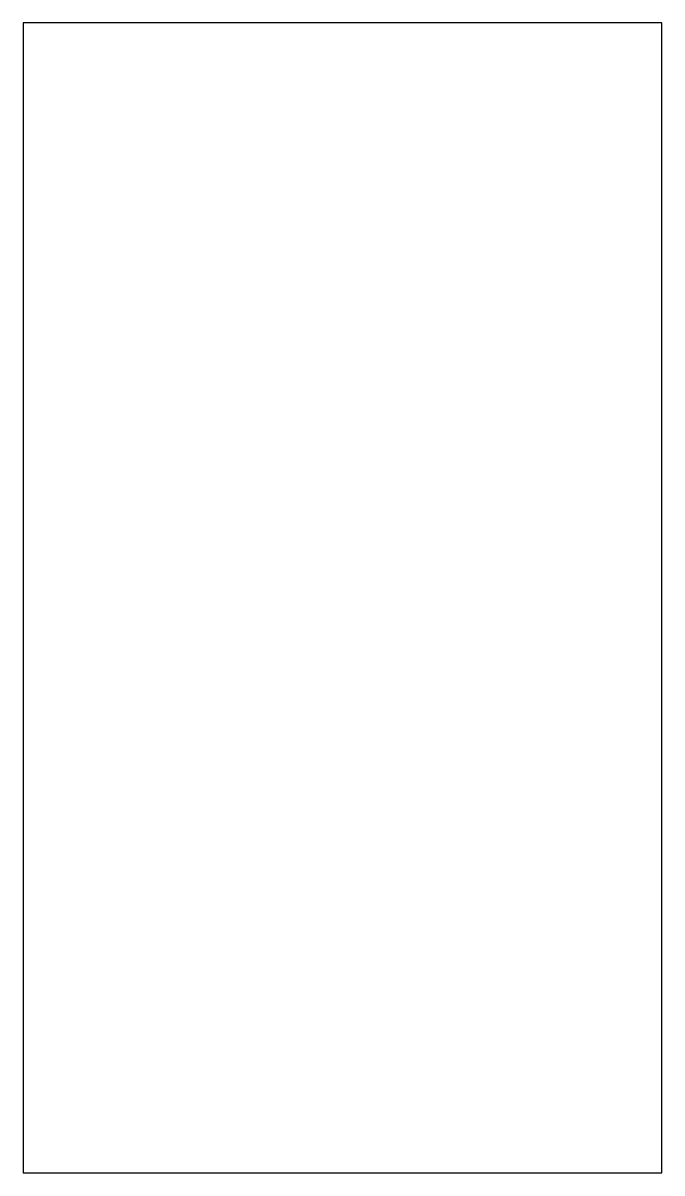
# Model space of a CAD drawing. Header units: millimetres. Extents: x 115.7 to 165.7, y 111.9 to 201.9.
import ezdxf

# ---------------------------------------------------------------- set-up
doc = ezdxf.new("R2010")
doc.units = ezdxf.units.MM

msp = doc.modelspace()

# ---------------------------------------------------------------- linework, layer by layer
at = {"color": 7, "linetype": 'Continuous', "lineweight": 25}
for p, q in [((115.727, 201.862), (115.727, 111.862)), ((165.727, 201.862), (115.727, 201.862)), ((165.727, 111.862), (165.727, 201.862)), ((115.727, 111.862), (165.727, 111.862))]:
    msp.add_line(p, q, dxfattribs=at)

doc.saveas('drawing.dxf')
